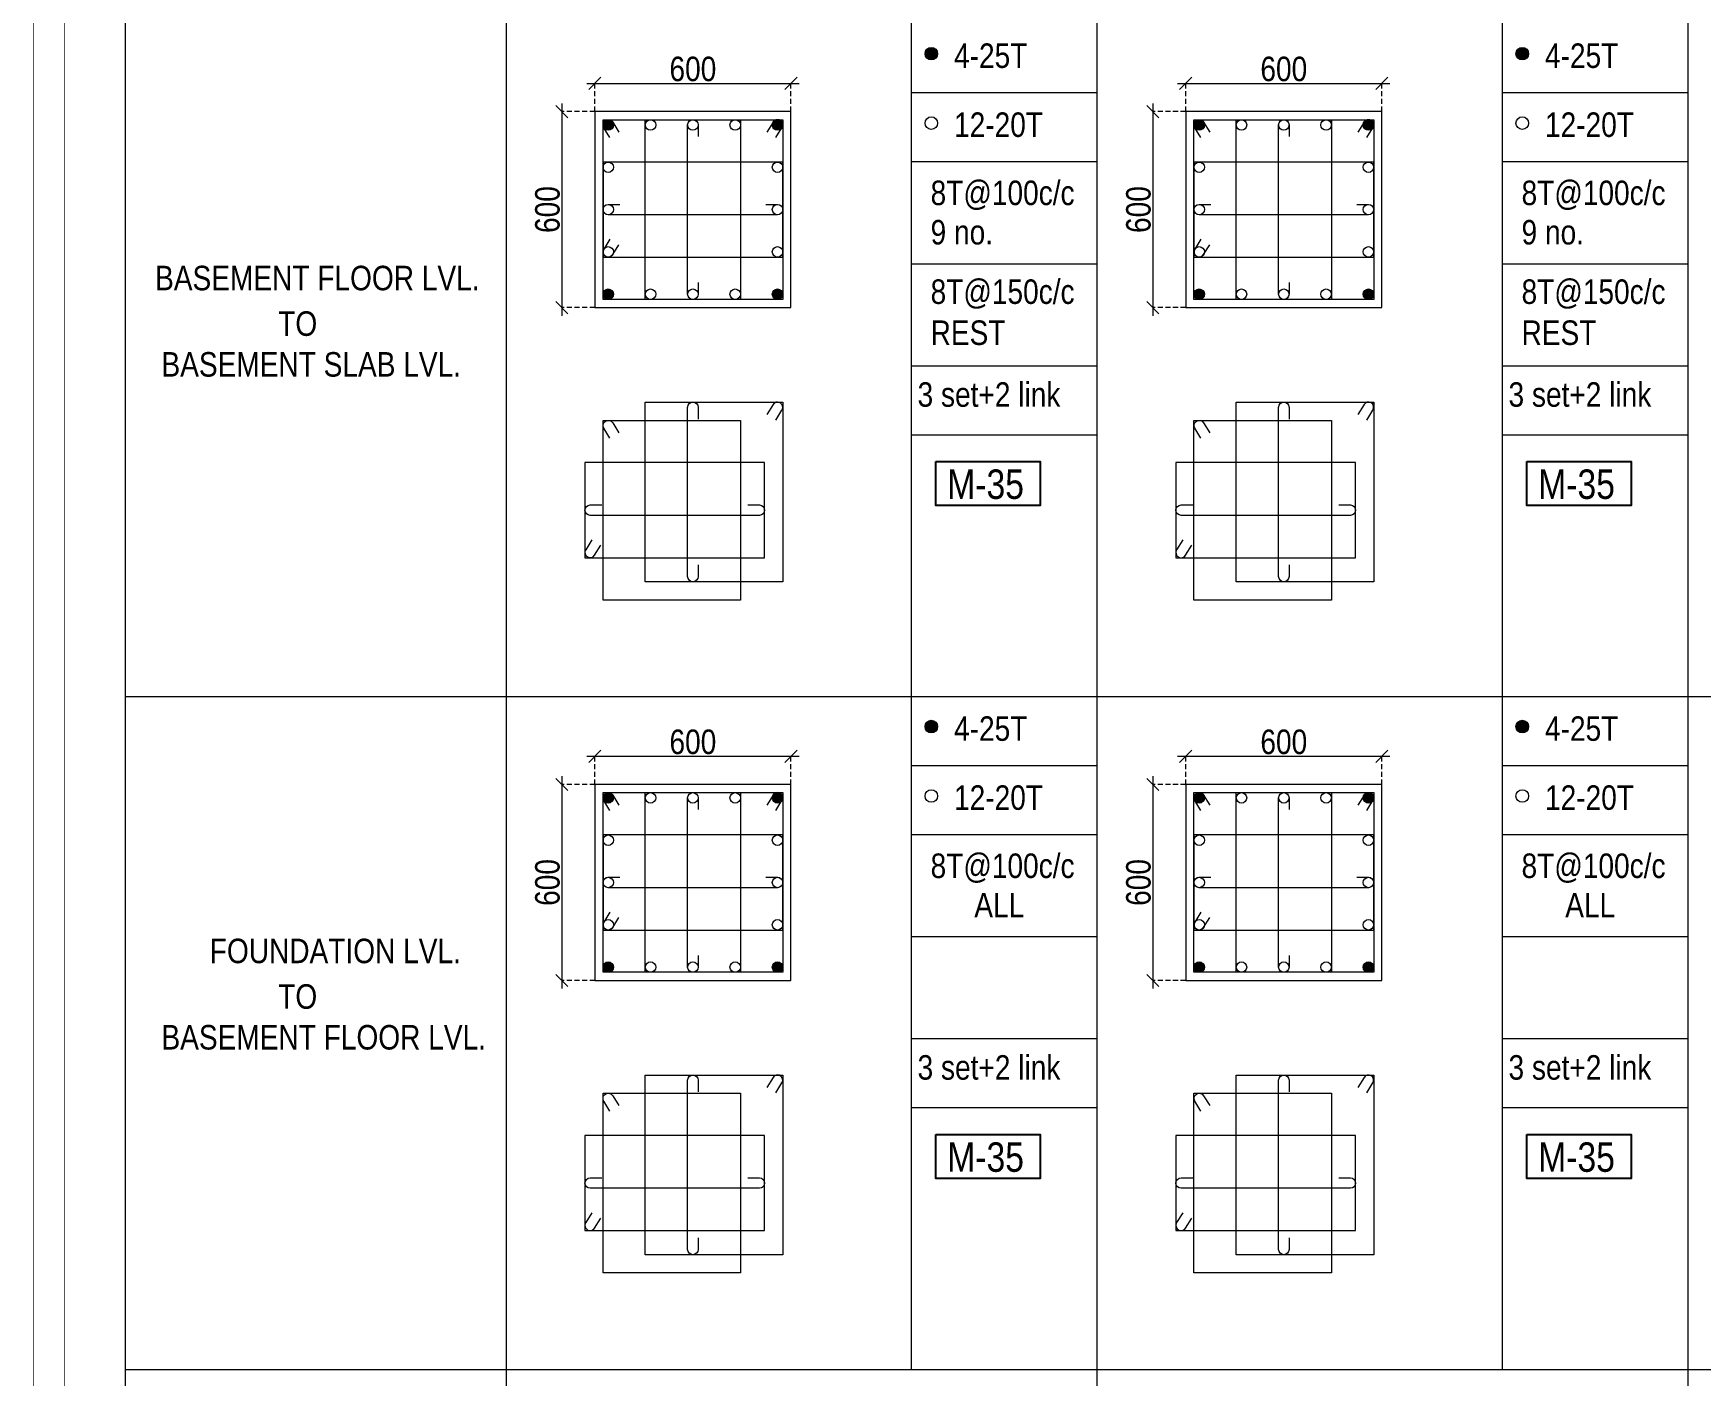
# Model space of a CAD drawing. Header units: millimetres. Extents: x 1112055 to 3390982, y -148532 to 766891.
# Drawn here: x 2078168 to 2098577, y 28875 to 45312 of the extents above; entities that cross this region are included whole.
import ezdxf
from ezdxf.enums import TextEntityAlignment as Align

# ---------------------------------------------------------------- set-up
doc = ezdxf.new("R2010")
doc.units = ezdxf.units.MM
doc.header["$PDMODE"] = 35
doc.header["$PDSIZE"] = -25
doc.linetypes.add('DASHED2', pattern=[0.375, 0.25, -0.125])
doc.linetypes.add('Hidden', pattern=[9.525, 6.35, -3.175])
for name, color, linetype, lineweight in [('B COL. SIZE DIM', 220, 'Continuous', 25), ('B COLSCH', 204, 'Continuous', 20), ('B COLUMN', 1, 'Hidden', 9), ('B STEEL', 34, 'Continuous', 15), ('B TITLE BLOCK', 250, 'Continuous', 0)]:
    doc.layers.add(name, color=color, linetype=linetype, lineweight=lineweight)
doc.layers.add('B TEXT', color=7, linetype='Continuous')
doc.styles.add('dim inside', font='romans.shx', dxfattribs={"width": 0.8, "height": 125})
doc.styles.add('SWINC', font='swissc.ttf')
doc.dimstyles.new('dim inside', dxfattribs={"dimtxt": 125, "dimasz": 100, "dimexe": 0, "dimexo": 0, "dimgap": 10, "dimtad": 0, "dimdec": 0, "dimzin": 0, "dimdsep": 46, "dimtxsty": 'dim inside', "dimblk": 'SMALL', "dimcen": 0.09, "dimadec": 0, "dimazin": 0, "dimtfac": 1, "dimtdec": 0, "dimtofl": 0, "dimtmove": 0, "dimatfit": 3, "dimfxl": 1, "dimtolj": 1, "dimtzin": 0, "dimarcsym": 2})

# ---------------------------------------------------------------- blocks, each defined once
blk = doc.blocks.new('_Oblique')
at = {"color": 0, "linetype": 'ByBlock', "lineweight": -2}
blk.add_line((-0.5, -0.5), (0.5, 0.5), dxfattribs=at)
blk = doc.blocks.new('*D3764')
at = {"layer": 'B COL. SIZE DIM', "color": 250, "lineweight": 9, "ltscale": 250, "transparency": 16777216}
blk.add_line((2084941, 36459), (2087541, 36459), dxfattribs=at)
at = {"layer": 'B COL. SIZE DIM', "color": 250, "linetype": 'DASHED2', "lineweight": 9, "ltscale": 250, "transparency": 16777216}
for p, q in [((2085041, 36114), (2085041, 36459)), ((2087441, 36114), (2087441, 36459))]:
    blk.add_line(p, q, dxfattribs=at)
at = {"layer": 'Defpoints', "color": 0, "transparency": 16777216}
for p in [(2087441, 36459), (2085041, 36114), (2087441, 36114)]:
    blk.add_point(p, dxfattribs=at)
at = {"layer": 'B COL. SIZE DIM', "color": 250, "lineweight": 9, "transparency": 16777216, "xscale": 150, "yscale": 150, "zscale": 150, "rotation": 180}
blk.add_blockref('_Oblique', (2085041, 36459), dxfattribs=at)
at = {"layer": 'B COL. SIZE DIM', "color": 250, "lineweight": 9, "transparency": 16777216, "xscale": 150, "yscale": 150, "zscale": 150}
blk.add_blockref('_Oblique', (2087441, 36459), dxfattribs=at)
at = {"layer": 'B COL. SIZE DIM', "color": 6, "transparency": 16777216, "insert": (2086241, 36634), "char_height": 300, "attachment_point": 5, "style": 'SWINC'}
blk.add_mtext('\\A1;600', dxfattribs=at)
blk = doc.blocks.new('*D3765')
at = {"layer": 'B COL. SIZE DIM', "color": 250, "lineweight": 9, "ltscale": 250, "transparency": 16777216}
blk.add_line((2084637, 36214), (2084637, 33614), dxfattribs=at)
at = {"layer": 'B COL. SIZE DIM', "color": 250, "linetype": 'DASHED2', "lineweight": 9, "ltscale": 250, "transparency": 16777216}
for p, q in [((2085041, 36114), (2084637, 36114)), ((2085041, 33714), (2084637, 33714))]:
    blk.add_line(p, q, dxfattribs=at)
at = {"layer": 'Defpoints', "color": 0, "transparency": 16777216}
for p in [(2085041, 36114), (2084637, 33714), (2085041, 33714)]:
    blk.add_point(p, dxfattribs=at)
at = {"layer": 'B COL. SIZE DIM', "color": 250, "lineweight": 9, "transparency": 16777216, "xscale": 150, "yscale": 150, "zscale": 150}
for p, rotation in [((2084637, 36114), 90), ((2084637, 33714), 270)]:
    blk.add_blockref('_Oblique', p, dxfattribs=dict(at, rotation=rotation))
at = {"layer": 'B COL. SIZE DIM', "color": 6, "transparency": 16777216, "insert": (2084462, 34914), "char_height": 300, "attachment_point": 5, "rotation": 90, "style": 'SWINC'}
blk.add_mtext('\\A1;600', dxfattribs=at)
blk = doc.blocks.new('*D3766')
at = {"layer": 'B COL. SIZE DIM', "color": 250, "lineweight": 9, "ltscale": 250, "transparency": 16777216}
blk.add_line((2084941, 44699), (2087541, 44699), dxfattribs=at)
at = {"layer": 'B COL. SIZE DIM', "color": 250, "linetype": 'DASHED2', "lineweight": 9, "ltscale": 250, "transparency": 16777216}
for p, q in [((2085041, 44354), (2085041, 44699)), ((2087441, 44354), (2087441, 44699))]:
    blk.add_line(p, q, dxfattribs=at)
at = {"layer": 'Defpoints', "color": 0, "transparency": 16777216}
for p in [(2087441, 44699), (2085041, 44354), (2087441, 44354)]:
    blk.add_point(p, dxfattribs=at)
at = {"layer": 'B COL. SIZE DIM', "color": 250, "lineweight": 9, "transparency": 16777216, "xscale": 150, "yscale": 150, "zscale": 150, "rotation": 180}
blk.add_blockref('_Oblique', (2085041, 44699), dxfattribs=at)
at = {"layer": 'B COL. SIZE DIM', "color": 250, "lineweight": 9, "transparency": 16777216, "xscale": 150, "yscale": 150, "zscale": 150}
blk.add_blockref('_Oblique', (2087441, 44699), dxfattribs=at)
at = {"layer": 'B COL. SIZE DIM', "color": 6, "transparency": 16777216, "insert": (2086241, 44874), "char_height": 300, "attachment_point": 5, "style": 'SWINC'}
blk.add_mtext('\\A1;600', dxfattribs=at)
blk = doc.blocks.new('*D3767')
at = {"layer": 'B COL. SIZE DIM', "color": 250, "lineweight": 9, "ltscale": 250, "transparency": 16777216}
blk.add_line((2084637, 44454), (2084637, 41854), dxfattribs=at)
at = {"layer": 'B COL. SIZE DIM', "color": 250, "linetype": 'DASHED2', "lineweight": 9, "ltscale": 250, "transparency": 16777216}
for p, q in [((2085041, 44354), (2084637, 44354)), ((2085041, 41954), (2084637, 41954))]:
    blk.add_line(p, q, dxfattribs=at)
at = {"layer": 'Defpoints', "color": 0, "transparency": 16777216}
for p in [(2085041, 44354), (2084637, 41954), (2085041, 41954)]:
    blk.add_point(p, dxfattribs=at)
at = {"layer": 'B COL. SIZE DIM', "color": 250, "lineweight": 9, "transparency": 16777216, "xscale": 150, "yscale": 150, "zscale": 150}
for p, rotation in [((2084637, 44354), 90), ((2084637, 41954), 270)]:
    blk.add_blockref('_Oblique', p, dxfattribs=dict(at, rotation=rotation))
at = {"layer": 'B COL. SIZE DIM', "color": 6, "transparency": 16777216, "insert": (2084462, 43154), "char_height": 300, "attachment_point": 5, "rotation": 90, "style": 'SWINC'}
blk.add_mtext('\\A1;600', dxfattribs=at)
blk = doc.blocks.new('*D3776')
at = {"layer": 'B COL. SIZE DIM', "color": 250, "lineweight": 9, "ltscale": 250, "transparency": 16777216}
blk.add_line((2092174, 36459), (2094774, 36459), dxfattribs=at)
at = {"layer": 'B COL. SIZE DIM', "color": 250, "linetype": 'DASHED2', "lineweight": 9, "ltscale": 250, "transparency": 16777216}
for p, q in [((2092274, 36114), (2092274, 36459)), ((2094674, 36114), (2094674, 36459))]:
    blk.add_line(p, q, dxfattribs=at)
at = {"layer": 'Defpoints', "color": 0, "transparency": 16777216}
for p in [(2094674, 36459), (2092274, 36114), (2094674, 36114)]:
    blk.add_point(p, dxfattribs=at)
at = {"layer": 'B COL. SIZE DIM', "color": 250, "lineweight": 9, "transparency": 16777216, "xscale": 150, "yscale": 150, "zscale": 150, "rotation": 180}
blk.add_blockref('_Oblique', (2092274, 36459), dxfattribs=at)
at = {"layer": 'B COL. SIZE DIM', "color": 250, "lineweight": 9, "transparency": 16777216, "xscale": 150, "yscale": 150, "zscale": 150}
blk.add_blockref('_Oblique', (2094674, 36459), dxfattribs=at)
at = {"layer": 'B COL. SIZE DIM', "color": 6, "transparency": 16777216, "insert": (2093474, 36634), "char_height": 300, "attachment_point": 5, "style": 'SWINC'}
blk.add_mtext('\\A1;600', dxfattribs=at)
blk = doc.blocks.new('*D3777')
at = {"layer": 'B COL. SIZE DIM', "color": 250, "lineweight": 9, "ltscale": 250, "transparency": 16777216}
blk.add_line((2091871, 36214), (2091871, 33614), dxfattribs=at)
at = {"layer": 'B COL. SIZE DIM', "color": 250, "linetype": 'DASHED2', "lineweight": 9, "ltscale": 250, "transparency": 16777216}
for p, q in [((2092274, 36114), (2091871, 36114)), ((2092274, 33714), (2091871, 33714))]:
    blk.add_line(p, q, dxfattribs=at)
at = {"layer": 'Defpoints', "color": 0, "transparency": 16777216}
for p in [(2092274, 36114), (2091871, 33714), (2092274, 33714)]:
    blk.add_point(p, dxfattribs=at)
at = {"layer": 'B COL. SIZE DIM', "color": 250, "lineweight": 9, "transparency": 16777216, "xscale": 150, "yscale": 150, "zscale": 150}
for p, rotation in [((2091871, 36114), 90), ((2091871, 33714), 270)]:
    blk.add_blockref('_Oblique', p, dxfattribs=dict(at, rotation=rotation))
at = {"layer": 'B COL. SIZE DIM', "color": 6, "transparency": 16777216, "insert": (2091696, 34914), "char_height": 300, "attachment_point": 5, "rotation": 90, "style": 'SWINC'}
blk.add_mtext('\\A1;600', dxfattribs=at)
blk = doc.blocks.new('*D3778')
at = {"layer": 'B COL. SIZE DIM', "color": 250, "lineweight": 9, "ltscale": 250, "transparency": 16777216}
blk.add_line((2092174, 44699), (2094774, 44699), dxfattribs=at)
at = {"layer": 'B COL. SIZE DIM', "color": 250, "linetype": 'DASHED2', "lineweight": 9, "ltscale": 250, "transparency": 16777216}
for p, q in [((2092274, 44354), (2092274, 44699)), ((2094674, 44354), (2094674, 44699))]:
    blk.add_line(p, q, dxfattribs=at)
at = {"layer": 'Defpoints', "color": 0, "transparency": 16777216}
for p in [(2094674, 44699), (2092274, 44354), (2094674, 44354)]:
    blk.add_point(p, dxfattribs=at)
at = {"layer": 'B COL. SIZE DIM', "color": 250, "lineweight": 9, "transparency": 16777216, "xscale": 150, "yscale": 150, "zscale": 150, "rotation": 180}
blk.add_blockref('_Oblique', (2092274, 44699), dxfattribs=at)
at = {"layer": 'B COL. SIZE DIM', "color": 250, "lineweight": 9, "transparency": 16777216, "xscale": 150, "yscale": 150, "zscale": 150}
blk.add_blockref('_Oblique', (2094674, 44699), dxfattribs=at)
at = {"layer": 'B COL. SIZE DIM', "color": 6, "transparency": 16777216, "insert": (2093474, 44874), "char_height": 300, "attachment_point": 5, "style": 'SWINC'}
blk.add_mtext('\\A1;600', dxfattribs=at)
blk = doc.blocks.new('*D3779')
at = {"layer": 'B COL. SIZE DIM', "color": 250, "lineweight": 9, "ltscale": 250, "transparency": 16777216}
blk.add_line((2091871, 44454), (2091871, 41854), dxfattribs=at)
at = {"layer": 'B COL. SIZE DIM', "color": 250, "linetype": 'DASHED2', "lineweight": 9, "ltscale": 250, "transparency": 16777216}
for p, q in [((2092274, 44354), (2091871, 44354)), ((2092274, 41954), (2091871, 41954))]:
    blk.add_line(p, q, dxfattribs=at)
at = {"layer": 'Defpoints', "color": 0, "transparency": 16777216}
for p in [(2092274, 44354), (2091871, 41954), (2092274, 41954)]:
    blk.add_point(p, dxfattribs=at)
at = {"layer": 'B COL. SIZE DIM', "color": 250, "lineweight": 9, "transparency": 16777216, "xscale": 150, "yscale": 150, "zscale": 150}
for p, rotation in [((2091871, 44354), 90), ((2091871, 41954), 270)]:
    blk.add_blockref('_Oblique', p, dxfattribs=dict(at, rotation=rotation))
at = {"layer": 'B COL. SIZE DIM', "color": 6, "transparency": 16777216, "insert": (2091696, 43154), "char_height": 300, "attachment_point": 5, "rotation": 90, "style": 'SWINC'}
blk.add_mtext('\\A1;600', dxfattribs=at)

msp = doc.modelspace()

# ---------------------------------------------------------------- hatches: boundary and pattern name
at = {"layer": 'B STEEL', "lineweight": 9, "ltscale": 0.5}
h = msp.add_hatch(color=34, dxfattribs=at)
edge = h.paths.add_edge_path()
edge.add_arc((2089159.3, 45062.7), 76.8, 0, 360)
h = msp.add_hatch(color=34, dxfattribs=at)
edge = h.paths.add_edge_path()
edge.add_arc((2096392.8, 45062.7), 76.8, 0, 360)
h = msp.add_hatch(color=34, dxfattribs=at)
edge = h.paths.add_edge_path()
edge.add_arc((2085204.9, 44189.6), 64, 0, 360)
h = msp.add_hatch(color=34, dxfattribs=at)
edge = h.paths.add_edge_path()
edge.add_arc((2087276.9, 44189.6), 64, 180, 540, ccw=False)
h = msp.add_hatch(color=34, dxfattribs=at)
edge = h.paths.add_edge_path()
edge.add_arc((2092438.4, 44189.6), 64, 0, 360)
h = msp.add_hatch(color=34, dxfattribs=at)
edge = h.paths.add_edge_path()
edge.add_arc((2094510.4, 44189.6), 64, 180, 540, ccw=False)
h = msp.add_hatch(color=34, dxfattribs=at)
edge = h.paths.add_edge_path()
edge.add_arc((2085204.9, 42117.6), 64, 0, 360, ccw=False)
h = msp.add_hatch(color=34, dxfattribs=at)
edge = h.paths.add_edge_path()
edge.add_arc((2087276.9, 42117.6), 64, -180, 180)
h = msp.add_hatch(color=34, dxfattribs=at)
edge = h.paths.add_edge_path()
edge.add_arc((2092438.4, 42117.6), 64, 0, 360, ccw=False)
h = msp.add_hatch(color=34, dxfattribs=at)
edge = h.paths.add_edge_path()
edge.add_arc((2094510.4, 42117.6), 64, -180, 180)
h = msp.add_hatch(color=34, dxfattribs=at)
edge = h.paths.add_edge_path()
edge.add_arc((2089159.3, 36822.9), 76.8, 0, 360)
h = msp.add_hatch(color=34, dxfattribs=at)
edge = h.paths.add_edge_path()
edge.add_arc((2096392.8, 36822.9), 76.8, 0, 360)
h = msp.add_hatch(color=34, dxfattribs=at)
edge = h.paths.add_edge_path()
edge.add_arc((2085204.9, 35949.7), 64, 0, 360)
h = msp.add_hatch(color=34, dxfattribs=at)
edge = h.paths.add_edge_path()
edge.add_arc((2087276.9, 35949.7), 64, 180, 540, ccw=False)
h = msp.add_hatch(color=34, dxfattribs=at)
edge = h.paths.add_edge_path()
edge.add_arc((2092438.4, 35949.7), 64, 0, 360)
h = msp.add_hatch(color=34, dxfattribs=at)
edge = h.paths.add_edge_path()
edge.add_arc((2094510.4, 35949.7), 64, 180, 540, ccw=False)
h = msp.add_hatch(color=34, dxfattribs=at)
edge = h.paths.add_edge_path()
edge.add_arc((2085204.9, 33877.8), 64, 0, 360, ccw=False)
h = msp.add_hatch(color=34, dxfattribs=at)
edge = h.paths.add_edge_path()
edge.add_arc((2087276.9, 33877.8), 64, -180, 180)
h = msp.add_hatch(color=34, dxfattribs=at)
edge = h.paths.add_edge_path()
edge.add_arc((2092438.4, 33877.8), 64, 0, 360, ccw=False)
h = msp.add_hatch(color=34, dxfattribs=at)
edge = h.paths.add_edge_path()
edge.add_arc((2094510.4, 33877.8), 64, -180, 180)

# ---------------------------------------------------------------- linework, layer by layer
at = {"layer": 'B COLSCH', "color": 250, "lineweight": 0}
for p, q in [((2079293.2, 87949.3), (2079293.2, 21698.7)), ((2083953.8, 86630.3), (2083953.8, 21698.7)), ((2088913, 86630.3), (2088913, 28951.4)), ((2091187.4, 86630.3), (2091187.4, 21698.7)), ((2096146.5, 86630.3), (2096146.5, 28951.4)), ((2098420.9, 86630.3), (2098420.9, 21698.7)), ((2088913, 44586.1), (2091187.4, 44586.1)), ((2096146.5, 44586.1), (2098420.9, 44586.1)), ((2088913, 43741.1), (2091187.4, 43741.1)), ((2096146.5, 43741.1), (2098420.9, 43741.1)), ((2088913, 42491.3), (2091187.4, 42491.3)), ((2096146.5, 42491.3), (2098420.9, 42491.3)), ((2088913, 41241.5), (2091187.4, 41241.5)), ((2096146.5, 41241.5), (2098420.9, 41241.5)), ((2088913, 40396.5), (2091187.4, 40396.5)), ((2096146.5, 40396.5), (2098420.9, 40396.5)), ((2079293.2, 37191.2), (2221391.2, 37191.2)), ((2088913, 36346.2), (2091187.4, 36346.2)), ((2096146.5, 36346.2), (2098420.9, 36346.2)), ((2088913, 35501.2), (2091187.4, 35501.2)), ((2096146.5, 35501.2), (2098420.9, 35501.2)), ((2088913, 34251.4), (2091187.4, 34251.4)), ((2096146.5, 34251.4), (2098420.9, 34251.4)), ((2088913, 33001.7), (2091187.4, 33001.7)), ((2096146.5, 33001.7), (2098420.9, 33001.7)), ((2088913, 32156.7), (2091187.4, 32156.7)), ((2096146.5, 32156.7), (2098420.9, 32156.7)), ((2079293.2, 28951.4), (2221391.2, 28951.4))]:
    msp.add_line(p, q, dxfattribs=at)
at = {"layer": 'B COLUMN', "color": 1, "linetype": 'ByBlock', "lineweight": 20}
for points in [[(2085040.9, 41953.6), (2087440.9, 41953.6), (2087440.9, 44353.6), (2085040.9, 44353.6)], [(2092274.4, 41953.6), (2094674.4, 41953.6), (2094674.4, 44353.6), (2092274.4, 44353.6)], [(2085040.9, 33713.7), (2087440.9, 33713.7), (2087440.9, 36113.7), (2085040.9, 36113.7)], [(2092274.4, 33713.7), (2094674.4, 33713.7), (2094674.4, 36113.7), (2092274.4, 36113.7)]]:
    msp.add_lwpolyline(points, close=True, dxfattribs=at)
at = {"layer": 'B STEEL', "color": 34, "lineweight": 9, "ltscale": 0.5}
for points in [[(2085225.1, 44034.5), (2085150.4, 44156, -1), (2085259.4, 44223.1), (2085334.2, 44101.6)], [(2086304.9, 42260.2), (2086304.9, 42117.6, -1), (2086176.9, 42117.6), (2086176.9, 44189.6, -1), (2086304.9, 44189.6), (2086304.9, 44046.9)], [(2087256.6, 44034.5), (2087331.4, 44156, 1), (2087222.3, 44223.1), (2087147.6, 44101.6)], [(2092458.7, 44034.5), (2092383.9, 44156, -1), (2092493, 44223.1), (2092567.7, 44101.6)], [(2093538.4, 42260.2), (2093538.4, 42117.6, -1), (2093410.4, 42117.6), (2093410.4, 44189.6, -1), (2093538.4, 44189.6), (2093538.4, 44046.9)], [(2094490.2, 44034.5), (2094564.9, 44156, 1), (2094455.9, 44223.1), (2094381.1, 44101.6)], [(2087134.2, 43217.6), (2087276.9, 43217.6, -1), (2087276.9, 43089.6), (2085204.9, 43089.6, -1), (2085204.9, 43217.6), (2085347.5, 43217.6)], [(2094367.8, 43217.6), (2094510.4, 43217.6, -1), (2094510.4, 43089.6), (2092438.4, 43089.6, -1), (2092438.4, 43217.6), (2092581.1, 43217.6)], [(2085225.1, 42790.6), (2085150.4, 42669.1, 1), (2085259.4, 42602), (2085334.2, 42723.5)], [(2092458.7, 42790.6), (2092383.9, 42669.1, 1), (2092493, 42602), (2092567.7, 42723.5)], [(2086304.9, 38802.5), (2086304.9, 38659.8, -1), (2086176.9, 38659.8), (2086176.9, 40731.8, -1), (2086304.9, 40731.8), (2086304.9, 40589.1)], [(2087256.6, 40576.7), (2087331.4, 40698.2, 1), (2087222.3, 40765.3), (2087147.6, 40643.9)], [(2093538.4, 38802.5), (2093538.4, 38659.8, -1), (2093410.4, 38659.8), (2093410.4, 40731.8, -1), (2093538.4, 40731.8), (2093538.4, 40589.1)], [(2094490.2, 40576.7), (2094564.9, 40698.2, 1), (2094455.9, 40765.3), (2094381.1, 40643.9)], [(2085225.1, 40353.7), (2085150.4, 40475.2, -1), (2085259.4, 40542.3), (2085334.2, 40420.8)], [(2092458.7, 40353.7), (2092383.9, 40475.2, -1), (2092493, 40542.3), (2092567.7, 40420.8)], [(2086912.9, 39536.7), (2087055.6, 39536.7, -1), (2087055.6, 39408.7), (2084983.6, 39408.7, -1), (2084983.6, 39536.7), (2085126.3, 39536.7)], [(2094146.5, 39536.7), (2094289.1, 39536.7, -1), (2094289.1, 39408.7), (2092217.2, 39408.7, -1), (2092217.2, 39536.7), (2092359.8, 39536.7)], [(2085003.9, 39109.8), (2084929.1, 38988.3, 1), (2085038.1, 38921.2), (2085112.9, 39042.7)], [(2092237.4, 39109.8), (2092162.6, 38988.3, 1), (2092271.7, 38921.2), (2092346.5, 39042.7)], [(2085225.1, 35794.7), (2085150.4, 35916.2, -1), (2085259.4, 35983.3), (2085334.2, 35861.8)], [(2086304.9, 34020.4), (2086304.9, 33877.8, -1), (2086176.9, 33877.8), (2086176.9, 35949.7, -1), (2086304.9, 35949.7), (2086304.9, 35807.1)], [(2087256.6, 35794.7), (2087331.4, 35916.2, 1), (2087222.3, 35983.3), (2087147.6, 35861.8)], [(2092458.7, 35794.7), (2092383.9, 35916.2, -1), (2092493, 35983.3), (2092567.7, 35861.8)], [(2093538.4, 34020.4), (2093538.4, 33877.8, -1), (2093410.4, 33877.8), (2093410.4, 35949.7, -1), (2093538.4, 35949.7), (2093538.4, 35807.1)], [(2094490.2, 35794.7), (2094564.9, 35916.2, 1), (2094455.9, 35983.3), (2094381.1, 35861.8)], [(2087134.2, 34977.8), (2087276.9, 34977.8, -1), (2087276.9, 34849.7), (2085204.9, 34849.7, -1), (2085204.9, 34977.8), (2085347.5, 34977.8)], [(2094367.8, 34977.8), (2094510.4, 34977.8, -1), (2094510.4, 34849.7), (2092438.4, 34849.7, -1), (2092438.4, 34977.8), (2092581.1, 34977.8)], [(2085225.1, 34550.8), (2085150.4, 34429.3, 1), (2085259.4, 34362.2), (2085334.2, 34483.7)], [(2092458.7, 34550.8), (2092383.9, 34429.3, 1), (2092493, 34362.2), (2092567.7, 34483.7)], [(2086304.9, 30562.6), (2086304.9, 30420, -1), (2086176.9, 30420), (2086176.9, 32491.9, -1), (2086304.9, 32491.9), (2086304.9, 32349.3)], [(2087256.6, 32336.9), (2087331.4, 32458.4, 1), (2087222.3, 32525.5), (2087147.6, 32404)], [(2093538.4, 30562.6), (2093538.4, 30420, -1), (2093410.4, 30420), (2093410.4, 32491.9, -1), (2093538.4, 32491.9), (2093538.4, 32349.3)], [(2094490.2, 32336.9), (2094564.9, 32458.4, 1), (2094455.9, 32525.5), (2094381.1, 32404)], [(2085225.1, 32113.8), (2085150.4, 32235.3, -1), (2085259.4, 32302.4), (2085334.2, 32180.9)], [(2092458.7, 32113.8), (2092383.9, 32235.3, -1), (2092493, 32302.4), (2092567.7, 32180.9)], [(2086912.9, 31296.9), (2087055.6, 31296.9, -1), (2087055.6, 31168.9), (2084983.6, 31168.9, -1), (2084983.6, 31296.9), (2085126.3, 31296.9)], [(2094146.5, 31296.9), (2094289.1, 31296.9, -1), (2094289.1, 31168.9), (2092217.2, 31168.9, -1), (2092217.2, 31296.9), (2092359.8, 31296.9)], [(2085003.9, 30869.9), (2084929.1, 30748.4, 1), (2085038.1, 30681.3), (2085112.9, 30802.8)], [(2092237.4, 30869.9), (2092162.6, 30748.4, 1), (2092271.7, 30681.3), (2092346.5, 30802.8)]]:
    msp.add_lwpolyline(points, format="xyb", dxfattribs=at)
for points in [[(2086822.9, 44253.6), (2086822.9, 42053.6), (2085140.9, 42053.6), (2085140.9, 44253.6)], [(2087340.9, 44253.6), (2087340.9, 42053.6), (2085658.9, 42053.6), (2085658.9, 44253.6)], [(2094056.4, 44253.6), (2094056.4, 42053.6), (2092374.4, 42053.6), (2092374.4, 44253.6)], [(2094574.4, 44253.6), (2094574.4, 42053.6), (2092892.4, 42053.6), (2092892.4, 44253.6)], [(2085140.9, 42571.6), (2087340.9, 42571.6), (2087340.9, 43735.6), (2085140.9, 43735.6)], [(2092374.4, 42571.6), (2094574.4, 42571.6), (2094574.4, 43735.6), (2092374.4, 43735.6)], [(2087340.9, 40795.8), (2087340.9, 38595.8), (2085658.9, 38595.8), (2085658.9, 40795.8)], [(2094574.4, 40795.8), (2094574.4, 38595.8), (2092892.4, 38595.8), (2092892.4, 40795.8)], [(2086822.9, 40572.7), (2086822.9, 38372.7), (2085140.9, 38372.7), (2085140.9, 40572.7)], [(2094056.4, 40572.7), (2094056.4, 38372.7), (2092374.4, 38372.7), (2092374.4, 40572.7)], [(2084919.6, 38890.7), (2087119.6, 38890.7), (2087119.6, 40054.7), (2084919.6, 40054.7)], [(2092153.1, 38890.7), (2094353.1, 38890.7), (2094353.1, 40054.7), (2092153.1, 40054.7)], [(2086822.9, 36013.7), (2086822.9, 33813.7), (2085140.9, 33813.7), (2085140.9, 36013.7)], [(2087340.9, 36013.7), (2087340.9, 33813.7), (2085658.9, 33813.7), (2085658.9, 36013.7)], [(2094056.4, 36013.7), (2094056.4, 33813.7), (2092374.4, 33813.7), (2092374.4, 36013.7)], [(2094574.4, 36013.7), (2094574.4, 33813.7), (2092892.4, 33813.7), (2092892.4, 36013.7)], [(2085140.9, 34331.7), (2087340.9, 34331.7), (2087340.9, 35495.7), (2085140.9, 35495.7)], [(2092374.4, 34331.7), (2094574.4, 34331.7), (2094574.4, 35495.7), (2092374.4, 35495.7)], [(2087340.9, 32556), (2087340.9, 30356), (2085658.9, 30356), (2085658.9, 32556)], [(2094574.4, 32556), (2094574.4, 30356), (2092892.4, 30356), (2092892.4, 32556)], [(2086822.9, 32332.9), (2086822.9, 30132.9), (2085140.9, 30132.9), (2085140.9, 32332.9)], [(2094056.4, 32332.9), (2094056.4, 30132.9), (2092374.4, 30132.9), (2092374.4, 32332.9)], [(2084919.6, 30650.9), (2087119.6, 30650.9), (2087119.6, 31814.9), (2084919.6, 31814.9)], [(2092153.1, 30650.9), (2094353.1, 30650.9), (2094353.1, 31814.9), (2092153.1, 31814.9)]]:
    msp.add_lwpolyline(points, close=True, dxfattribs=at)
for centre, radius in [((2089159.3, 45062.7), 76.8), ((2096392.8, 45062.7), 76.8), ((2089159.3, 44212.5), 76.8), ((2096392.8, 44212.5), 76.8), ((2085204.9, 44189.6), 64), ((2085722.9, 44189.6), 64), ((2086240.9, 44189.6), 64), ((2086758.9, 44189.6), 64), ((2087276.9, 44189.6), 64), ((2092438.4, 44189.6), 64), ((2092956.4, 44189.6), 64), ((2093474.4, 44189.6), 64), ((2093992.4, 44189.6), 64), ((2094510.4, 44189.6), 64), ((2085204.9, 43671.6), 64), ((2087276.9, 43671.6), 64), ((2092438.4, 43671.6), 64), ((2094510.4, 43671.6), 64), ((2085204.9, 43153.6), 64), ((2087276.9, 43153.6), 64), ((2092438.4, 43153.6), 64), ((2094510.4, 43153.6), 64), ((2085204.9, 42635.6), 64), ((2087276.9, 42635.6), 64), ((2092438.4, 42635.6), 64), ((2094510.4, 42635.6), 64), ((2085204.9, 42117.6), 64), ((2085722.9, 42117.6), 64), ((2086240.9, 42117.6), 64), ((2086758.9, 42117.6), 64), ((2087276.9, 42117.6), 64), ((2092438.4, 42117.6), 64), ((2092956.4, 42117.6), 64), ((2093474.4, 42117.6), 64), ((2093992.4, 42117.6), 64), ((2094510.4, 42117.6), 64), ((2089159.3, 36822.9), 76.8), ((2096392.8, 36822.9), 76.8), ((2085204.9, 35949.7), 64), ((2085722.9, 35949.7), 64), ((2086240.9, 35949.7), 64), ((2086758.9, 35949.7), 64), ((2087276.9, 35949.7), 64), ((2089159.3, 35972.6), 76.8), ((2092438.4, 35949.7), 64), ((2092956.4, 35949.7), 64), ((2093474.4, 35949.7), 64), ((2093992.4, 35949.7), 64), ((2094510.4, 35949.7), 64), ((2096392.8, 35972.6), 76.8), ((2085204.9, 35431.7), 64), ((2087276.9, 35431.7), 64), ((2092438.4, 35431.7), 64), ((2094510.4, 35431.7), 64), ((2085204.9, 34913.7), 64), ((2087276.9, 34913.7), 64), ((2092438.4, 34913.7), 64), ((2094510.4, 34913.7), 64), ((2085204.9, 34395.7), 64), ((2087276.9, 34395.7), 64), ((2092438.4, 34395.7), 64), ((2094510.4, 34395.7), 64), ((2085204.9, 33877.8), 64), ((2085722.9, 33877.8), 64), ((2086240.9, 33877.8), 64), ((2086758.9, 33877.8), 64), ((2087276.9, 33877.8), 64), ((2092438.4, 33877.8), 64), ((2092956.4, 33877.8), 64), ((2093474.4, 33877.8), 64), ((2093992.4, 33877.8), 64), ((2094510.4, 33877.8), 64)]:
    msp.add_circle(centre, radius, dxfattribs=at)
at = {"layer": 'B TEXT', "color": 1}
for points in [[(2089216.6, 40067.5), (2090491.2, 40067.5), (2090491.2, 39529.5), (2089216.6, 39529.5)], [(2096450.2, 40067.5), (2097724.8, 40067.5), (2097724.8, 39529.5), (2096450.2, 39529.5)], [(2089216.6, 31827.6), (2090491.2, 31827.6), (2090491.2, 31289.7), (2089216.6, 31289.7)], [(2096450.2, 31827.6), (2097724.8, 31827.6), (2097724.8, 31289.7), (2096450.2, 31289.7)]]:
    msp.add_lwpolyline(points, close=True, dxfattribs=at)
at = {"layer": 'B TITLE BLOCK', "color": 1, "const_width": 8.39}
msp.add_lwpolyline([(2078172.1, 89197.9), (2078172.1, 4151.5), (2233571.1, 4151.5), (2233571.1, 89197.9)], close=True, dxfattribs=at)
at = {"layer": 'B TITLE BLOCK', "color": 250, "lineweight": 0, "const_width": 8.39}
msp.add_lwpolyline([(2078545.8, 88824.2), (2078545.8, 4525.2), (2233197.4, 4525.2), (2233197.4, 88824.2)], close=True, dxfattribs=at)

# ---------------------------------------------------------------- texts
at = {"layer": 'B TEXT', "style": 'SWINC'}
for s, p in [('4-25T', (2089437.8, 44888.2)), ('4-25T', (2096671.3, 44888.2)), ('12-20T', (2089437.8, 44043.2)), ('12-20T', (2096671.3, 44043.2)), ('8T@100c/c', (2089150.8, 43208.3)), ('8T@100c/c', (2096384.4, 43208.3)), ('9 no.', (2089150.8, 42726.6)), ('9 no.', (2096384.4, 42726.6)), ('8T@150c/c', (2089150.8, 41998.5)), ('8T@150c/c', (2096384.4, 41998.5)), ('REST', (2089150.8, 41496.1)), ('REST', (2096384.4, 41496.1)), ('3 set+2 link', (2088991.2, 40739)), ('3 set+2 link', (2096224.7, 40739)), ('4-25T', (2089437.8, 36648.3)), ('4-25T', (2096671.3, 36648.3)), ('12-20T', (2089437.8, 35803.3)), ('12-20T', (2096671.3, 35803.3)), ('8T@100c/c', (2089150.8, 34968.5)), ('8T@100c/c', (2096384.4, 34968.5)), ('ALL', (2089685.6, 34486.7)), ('ALL', (2096919.1, 34486.7)), ('3 set+2 link', (2088991.2, 32499.2)), ('3 set+2 link', (2096224.7, 32499.2))]:
    msp.add_text(s, height=300, dxfattribs=at).set_placement(p)
at = {"layer": 'B TEXT', "color": 1, "style": 'SWINC'}
for s, height, p in [('BASEMENT FLOOR LVL.', 300, (2079658.1, 42075.4)), ('TO', 300, (2081165.1, 41517.4)), ('BASEMENT SLAB LVL.', 300, (2079736.2, 41018.2)), ('M-35', 360, (2089354, 39503)), ('M-35', 360, (2096587.5, 39503)), ('FOUNDATION LVL.', 300, (2080327.6, 33835.6)), ('TO', 300, (2081165.1, 33277.5)), ('BASEMENT FLOOR LVL.', 300, (2079736.2, 32778.3)), ('M-35', 360, (2089354, 31263.1)), ('M-35', 360, (2096587.5, 31263.1))]:
    msp.add_text(s, height=height, dxfattribs=at).set_placement(p, align=Align.BOTTOM_LEFT)

# ---------------------------------------------------------------- dimensions: what is measured, and where the dimension line sits
at = {"layer": 'B COL. SIZE DIM', "color": 250, "ltscale": 250}
for base, p1, p2, picture, middle in [((2087440.9, 44698.5), (2085040.9, 44353.6), (2087440.9, 44353.6), '*D3766', (2086240.9, 44873.5)), ((2094674.4, 44698.5), (2092274.4, 44353.6), (2094674.4, 44353.6), '*D3778', (2093474.4, 44873.5)), ((2087440.9, 36458.7), (2085040.9, 36113.7), (2087440.9, 36113.7), '*D3764', (2086240.9, 36633.7)), ((2094674.4, 36458.7), (2092274.4, 36113.7), (2094674.4, 36113.7), '*D3776', (2093474.4, 36633.7))]:
    dim = msp.add_linear_dim(base=base, p1=p1, p2=p2, dimstyle='dim inside', override={"dimtxt": 300, "dimasz": 150, "dimgap": 25, "dimtad": 3, "dimlfac": 0.25, "dimtxsty": 'SWINC', "dimblk1": 'Oblique', "dimblk2": 'Oblique', "dimsah": 1, "dimdle": 100, "dimclrd": 250, "dimclre": 250, "dimclrt": 6, "dimfxl": 1000, "dimlwd": 9, "dimlwe": 9}, dxfattribs=at)
    dim.commit()
    dim.dimension.update_dxf_attribs({"geometry": picture, "text_midpoint": middle})
for base, p1, p2, picture, middle in [((2084637, 41953.6), (2085040.9, 44353.6), (2085040.9, 41953.6), '*D3767', (2084462, 43153.6)), ((2091870.5, 41953.6), (2092274.4, 44353.6), (2092274.4, 41953.6), '*D3779', (2091695.5, 43153.6)), ((2084637, 33713.7), (2085040.9, 36113.7), (2085040.9, 33713.7), '*D3765', (2084462, 34913.7)), ((2091870.5, 33713.7), (2092274.4, 36113.7), (2092274.4, 33713.7), '*D3777', (2091695.5, 34913.7))]:
    dim = msp.add_linear_dim(base=base, p1=p1, p2=p2, angle=90, dimstyle='dim inside', override={"dimtxt": 300, "dimasz": 150, "dimgap": 25, "dimtad": 3, "dimlfac": 0.25, "dimtxsty": 'SWINC', "dimblk1": 'Oblique', "dimblk2": 'Oblique', "dimsah": 1, "dimdle": 100, "dimclrd": 250, "dimclre": 250, "dimclrt": 6, "dimfxl": 1000, "dimlwd": 9, "dimlwe": 9}, dxfattribs=at)
    dim.commit()
    dim.dimension.update_dxf_attribs({"geometry": picture, "text_midpoint": middle})

doc.saveas('drawing.dxf')
